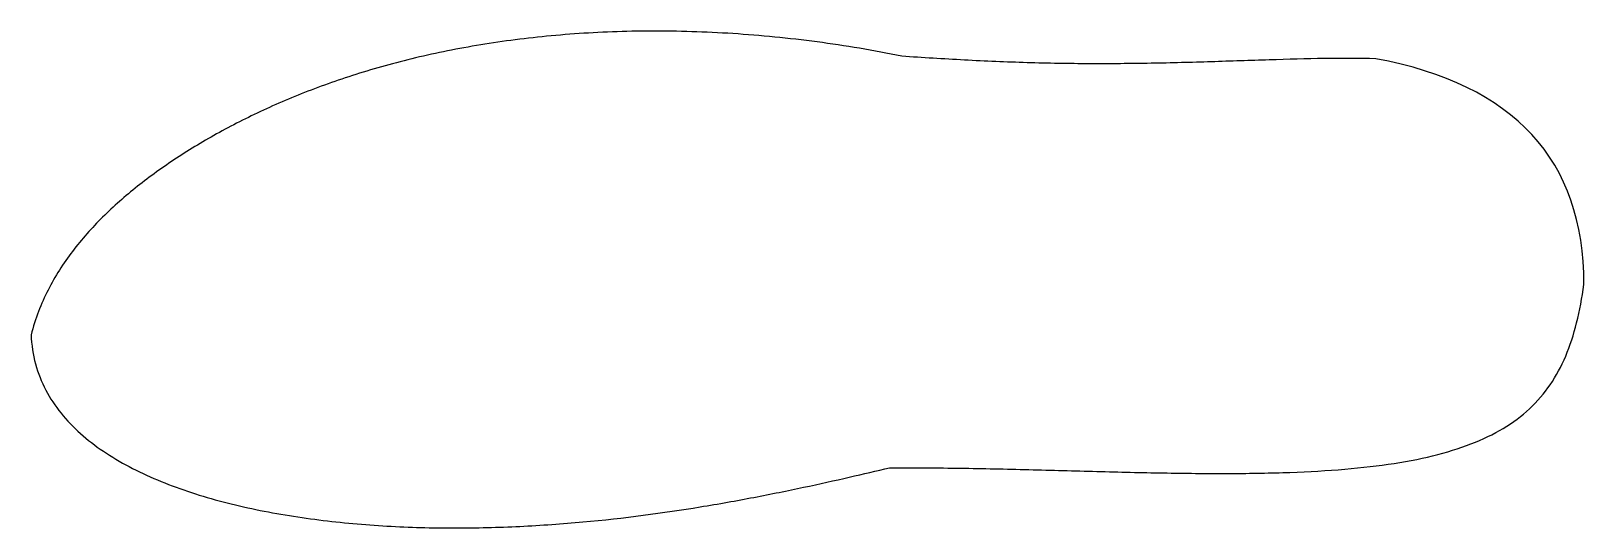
# Model space of a CAD drawing. Header units: millimetres. Extents: x 73 to 326, y 125 to 206.
import ezdxf

# ---------------------------------------------------------------- set-up
doc = ezdxf.new("R2010")
doc.units = ezdxf.units.MM

msp = doc.modelspace()

# ---------------------------------------------------------------- linework, layer by layer
at = {"color": 7, "linetype": 'Continuous', "lineweight": 25}
for points, knots in [([(214.73, 202.19), (210.16, 203.14), (205.53, 203.92), (196.31, 205.14), (191.72, 205.59), (182.7, 206.17), (178.27, 206.3), (169.64, 206.28), (165.44, 206.12), (157.32, 205.54), (153.39, 205.12), (145.85, 204.05), (142.22, 203.4), (135.26, 201.91), (131.93, 201.06), (125.55, 199.2), (122.51, 198.18), (116.67, 196.01), (113.88, 194.85), (108.55, 192.41), (106, 191.12), (101.12, 188.44), (98.79, 187.03), (94.34, 184.11), (92.22, 182.58), (88.2, 179.39), (86.3, 177.72), (82.76, 174.2), (81.11, 172.35), (78.11, 168.41), (76.77, 166.32), (74.49, 161.83), (73.54, 159.42), (72.87, 156.8)], [0, 0, 0, 0, 0.0625, 0.0625, 0.125, 0.125, 0.1875, 0.1875, 0.25, 0.25, 0.3125, 0.3125, 0.375, 0.375, 0.4375, 0.4375, 0.5, 0.5, 0.5625, 0.5625, 0.625, 0.625, 0.6875, 0.6875, 0.75, 0.75, 0.8125, 0.8125, 0.875, 0.875, 0.9375, 0.9375, 1, 1, 1, 1]), ([(291.96, 201.79), (286.58, 201.94), (280.74, 201.79), (271.51, 201.5), (268.35, 201.39), (261.93, 201.19), (258.66, 201.1), (252.04, 200.98), (248.69, 200.96), (241.95, 200.98), (238.55, 201.04), (231.75, 201.24), (228.34, 201.39), (221.52, 201.75), (218.12, 201.96), (214.73, 202.19)], [0, 0, 0, 0, 0.25, 0.25, 0.375, 0.375, 0.5, 0.5, 0.625, 0.625, 0.75, 0.75, 0.875, 0.875, 1, 1, 1, 1]), ([(72.87, 156.8), (73.01, 153.43), (73.87, 150.44), (76.66, 145.1), (78.6, 142.76), (83.22, 138.63), (85.91, 136.84), (91.81, 133.72), (95.01, 132.39), (101.72, 130.14), (105.24, 129.2), (112.42, 127.67), (116.08, 127.07), (123.46, 126.14), (127.17, 125.81), (134.54, 125.39), (138.2, 125.29), (145.43, 125.29), (149, 125.38), (156, 125.72), (159.43, 125.96), (169.48, 126.88), (175.87, 127.74), (184.89, 129.21), (187.81, 129.74), (193.43, 130.81), (196.14, 131.37), (201.33, 132.47), (203.81, 133.03), (208.49, 134.09), (210.69, 134.61), (212.71, 135.09)], [0, 0, 0, 0, 0.0625, 0.0625, 0.125, 0.125, 0.1875, 0.1875, 0.25, 0.25, 0.3125, 0.3125, 0.375, 0.375, 0.4375, 0.4375, 0.5, 0.5, 0.5625, 0.5625, 0.625, 0.625, 0.75, 0.75, 0.8125, 0.8125, 0.875, 0.875, 0.9375, 0.9375, 1, 1, 1, 1])]:
    msp.add_open_spline(points, degree=3, knots=knots, dxfattribs=at)
for points in [[(325.87, 165), (325.87, 185.29), (314.57, 197.56), (291.96, 201.79)], [(212.71, 135.09), (216.27, 135.12), (223.56, 135.07), (234.72, 134.83), (245.85, 134.51), (256.72, 134.25), (267.14, 134.13), (276.93, 134.26), (285.97, 134.72), (294.14, 135.59), (301.38, 136.96), (307.63, 138.88), (312.89, 141.41), (317.17, 144.61), (320.52, 148.52), (323.02, 153.18), (324.78, 158.62), (325.55, 162.78), (325.87, 165)]]:
    msp.add_open_spline(points, degree=3, dxfattribs=at)

doc.saveas('drawing.dxf')
